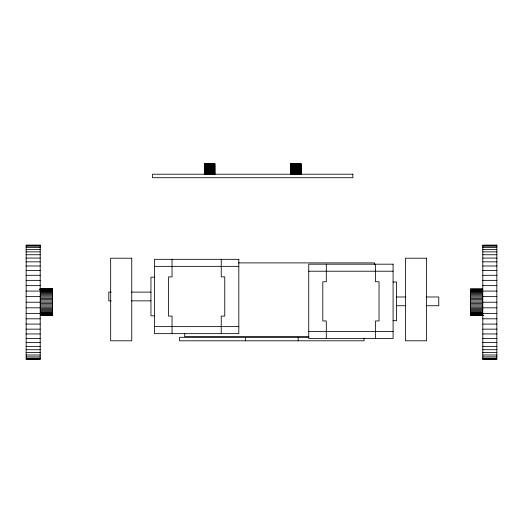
<?xml version="1.0" encoding="UTF-8"?>
<svg xmlns="http://www.w3.org/2000/svg" width="523" height="523" viewBox="0 0 523 523"><rect width="100%" height="100%" fill="white"/><g stroke="black" fill="none" stroke-linecap="round" stroke-linejoin="round"><path stroke-width="0.78" d="M40.258 289.265L52.509 289.049L49.09 289.062L52.509 289.049L52.509 315.408L40.343 315.408M482.742 315.186L470.491 315.408L470.491 289.049L482.657 289.049M482.657 314.97L470.491 315.408L482.611 315.049M43.586 289.481L40.343 289.435L52.509 289.049L40.389 289.402M40.101 289.226L52.509 289.297L48.188 289.18M40.219 289.239L50.103 289.454M474.073 315.362L470.491 315.343L474.812 315.271L470.491 315.153L482.775 315.212M40.349 289.245L46.031 289.219M40.003 289.258L46.246 289.226M48.665 289.127L52.509 289.108L48.678 289.127M474.335 315.323L470.491 315.343L474.322 315.323M474.498 315.101L482.997 315.192M476.754 315.225L482.651 315.206M40.127 289.265L46.469 289.239M476.531 315.212L482.866 315.186L476.976 315.238M478.205 315.376L482.971 315.376L477.179 315.251M40.075 289.088L45.821 289.199M49.142 289.056L52.509 289.049M44.893 289.088L40.14 289.095L45.632 289.186L40.395 289.134M482.86 315.356L478.277 315.389M470.491 315.408L473.851 315.402M26.15 245.385L40.206 245.385M482.794 245.385L496.85 245.385M26.15 246.209L40.206 246.209M482.794 246.209L496.85 246.209M26.15 247.575L40.206 247.575M482.794 247.575L496.85 247.575M26.15 249.458L40.206 249.458M482.794 249.458L496.85 249.458M26.15 251.857L40.206 251.857M482.794 251.857L496.85 251.857M26.15 254.74L40.206 254.74M482.794 254.74L496.85 254.74M26.15 258.074L40.206 258.074M482.794 258.074L496.85 258.074M26.15 261.84L40.206 261.84M482.794 261.84L496.85 261.84M238.481 262.899L374.514 262.899L374.514 264.52M26.15 265.991L40.206 265.991M482.794 265.991L496.85 265.991M154.468 266.351L238.821 266.351M26.15 270.496L40.206 270.496M482.794 270.496L496.85 270.496M308.74 271.221L393.087 271.221M26.15 275.301L40.206 275.301M482.794 275.301L496.85 275.301M154.468 277.157L150.951 277.157L150.951 315.82L154.468 315.82M26.15 280.367L40.206 280.367M482.794 280.367L496.85 280.367M393.087 282.028L396.604 282.028L396.604 320.691L393.087 320.691M26.15 285.65L40.206 285.65M482.794 285.65L496.85 285.65M45.011 289.108L39.964 289.049L45.148 289.127M470.491 289.108L482.657 289.108M470.491 289.297L482.657 289.297M40.343 289.611L52.509 289.611M470.491 289.611L482.657 289.611M40.343 290.049L52.509 290.049M470.491 290.049L482.657 290.049M40.343 290.605L52.509 290.605M470.491 290.605L482.657 290.605M26.15 291.082L40.206 291.082M482.794 291.082L496.85 291.082M40.343 291.265L52.509 291.265M470.491 291.265L482.657 291.265M40.343 292.037L52.509 292.037M470.491 292.037L482.657 292.037M111.209 292.109L108.777 292.109L108.777 300.862L111.209 300.862M131.489 292.109L150.951 292.109M40.343 292.906L52.509 292.906M470.491 292.906L482.657 292.906M40.343 293.867L52.509 293.867M470.491 293.867L482.657 293.867M40.343 294.907L52.509 294.907M470.491 294.907L482.657 294.907M40.343 296.011L52.509 296.011M470.491 296.011L482.657 296.011M26.15 296.626L40.206 296.626M482.794 296.626L496.85 296.626M396.604 296.979L405.528 296.979M426.611 296.979L438.777 296.979L438.777 305.733L426.611 305.733M40.343 297.182L52.509 297.182M470.491 297.182L482.657 297.182M40.343 298.398L52.509 298.398M470.491 298.398L482.657 298.398M40.343 299.653L52.509 299.653M470.491 299.653L482.657 299.653M131.489 300.862L150.951 300.862M40.343 300.934L52.509 300.934M470.491 300.934L482.657 300.934M26.15 302.229L40.206 302.229M40.343 302.229L52.509 302.229M470.491 302.229L482.657 302.229M482.794 302.229L496.85 302.229M40.343 303.517L52.509 303.517M470.491 303.517L482.657 303.517M40.343 304.798L52.509 304.798M470.491 304.798L482.657 304.798M396.604 305.733L405.528 305.733M40.343 306.053L52.509 306.053M470.491 306.053L482.657 306.053M40.343 307.269L52.509 307.269M470.491 307.269L482.657 307.269M26.15 307.825L40.206 307.825M482.794 307.825L496.85 307.825M40.343 308.439L52.509 308.439M470.491 308.439L482.657 308.439M40.343 309.551L52.509 309.551M470.491 309.551L482.657 309.551M40.343 310.59L52.509 310.59M470.491 310.59L482.657 310.59M40.343 311.545L52.509 311.545M470.491 311.545L482.657 311.545M40.343 312.414L52.509 312.414M470.491 312.414L482.657 312.414M40.343 313.185L52.509 313.185M470.491 313.185L482.657 313.185M26.15 313.369L40.206 313.369M482.794 313.369L496.85 313.369M40.343 313.852L52.509 313.852M470.491 313.852L482.657 313.852M40.343 314.401L52.509 314.401M470.491 314.401L482.657 314.401M40.343 314.839L52.509 314.839M470.491 314.839L482.657 314.839M40.343 315.153L52.509 315.153M40.343 315.343L52.509 315.343M26.15 318.808L40.206 318.808M482.794 318.808L496.85 318.808M26.15 324.083L40.206 324.083M482.794 324.083L496.85 324.083M154.468 326.627L238.821 326.627M26.15 329.15L40.206 329.15M482.794 329.15L496.85 329.15M308.74 331.497L393.087 331.497M26.15 333.955L40.206 333.955M482.794 333.955L496.85 333.955M308.877 336.707L184.724 336.707L184.724 333.458M308.733 337.283L179.539 337.283L179.539 340.8L364.06 340.8L364.06 337.989M26.15 338.459L40.206 338.459M482.794 338.459L496.85 338.459M26.15 342.611L40.206 342.611M482.794 342.611L496.85 342.611M26.15 346.376L40.206 346.376M482.794 346.376L496.85 346.376M26.15 349.717L40.206 349.717M482.794 349.717L496.85 349.717M26.15 352.594L40.206 352.594M482.794 352.594L496.85 352.594M26.15 354.993L40.206 354.993M482.794 354.993L496.85 354.993M26.15 356.882L40.206 356.882M482.794 356.882L496.85 356.882M26.15 358.242L40.206 358.242M482.794 358.242L496.85 358.242M26.15 359.066L40.206 359.066M482.794 359.066L496.85 359.066M482.971 315.395L477.368 315.271L482.892 315.297M39.996 289.141L45.455 289.167M477.551 315.291L483.004 315.31M477.715 315.31L482.605 315.317M47.116 289.245L52.509 289.297L47.338 289.239M475.865 315.206L470.491 315.153L475.662 315.212M475.642 315.212L470.491 315.153L475.42 315.225M52.509 289.297L47.776 289.219M375.514 264.187L375.514 281.76L379.031 281.76L379.031 320.952L375.514 320.952L375.514 338.525M326.313 264.187L326.313 281.76L322.796 281.76L322.796 320.952L326.313 320.952L326.313 338.525M301.032 174.205L301.032 163.66L290.487 163.66L290.513 174.205M301.006 163.66L301.006 174.205M300.803 163.66L300.803 174.205M300.627 163.66L300.627 174.205M300.411 163.66L300.411 174.205M300.143 163.66L300.143 174.205M299.836 163.66L299.836 174.205M299.489 163.66L299.489 174.205M299.104 163.66L299.104 174.205M298.685 163.66L298.685 174.205M298.247 163.66L298.247 174.205M298.156 337.283L298.156 340.8M297.777 163.66L297.777 174.205M297.286 163.66L297.286 174.205M296.789 163.66L296.789 174.205M296.273 163.66L296.273 174.205M295.757 163.66L295.757 174.205M295.24 163.66L295.24 174.205M294.73 163.66L294.73 174.205M294.227 163.66L294.227 174.205M293.743 163.66L293.743 174.205M293.272 163.66L293.272 174.205M292.828 163.66L292.828 174.205M292.416 163.66L292.416 174.205M292.03 163.66L292.03 174.205M291.684 163.66L291.684 174.205M291.376 163.66L291.376 174.205M291.108 163.66L291.108 174.205M290.886 163.66L290.886 174.205M290.716 163.66L290.716 174.205M290.585 163.66L290.585 174.205M245.437 337.283L245.437 340.8M221.242 259.316L221.242 276.896L224.759 276.896L224.759 316.082L221.242 316.082L221.242 333.654M214.92 174.205L214.894 163.66L204.375 163.66L204.375 174.205M214.822 163.66L214.822 174.205M214.698 163.66L214.698 174.205M214.522 163.66L214.522 174.205M214.299 163.66L214.299 174.205M214.031 163.66L214.031 174.205M213.724 163.66L213.724 174.205M213.377 163.66L213.377 174.205M212.992 163.66L212.992 174.205M212.58 163.66L212.58 174.205M212.135 163.66L212.135 174.205M211.665 163.66L211.665 174.205M211.181 163.66L211.181 174.205M210.677 163.66L210.677 174.205M210.168 163.66L210.168 174.205M209.651 163.66L209.651 174.205M209.135 163.66L209.135 174.205M208.625 163.66L208.625 174.205M208.121 163.66L208.121 174.205M207.631 163.66L207.631 174.205M207.167 163.66L207.167 174.205M206.722 163.66L206.722 174.205M206.304 163.66L206.304 174.205M205.925 163.66L205.925 174.205M205.572 163.66L205.572 174.205M205.264 163.66L205.264 174.205M205.003 163.66L205.003 174.205M204.781 163.66L204.781 174.205M204.604 163.66L204.604 174.205M204.48 163.66L204.48 174.205M172.041 259.316L172.041 276.896L168.524 276.896L168.524 316.082L172.041 316.082L172.041 333.654M352.875 174.205L152.539 174.205L152.539 177.722L352.875 177.722L352.875 174.205M40.206 245.11L26.15 245.11L26.15 359.34L40.206 359.34L40.206 245.11M496.85 245.11L482.794 245.11L482.794 359.34L496.85 359.34L496.85 245.11M131.75 258.205L110.66 258.205L110.66 340.8L131.75 340.8L131.75 258.205M426.559 258.205L405.469 258.205L405.469 340.8L426.559 340.8L426.559 258.205M238.821 259.316L154.468 259.316L154.468 333.654L238.821 333.654L238.821 259.316M393.087 264.187L308.74 264.187L308.74 338.525L393.087 338.525L393.087 264.187"/></g></svg>
